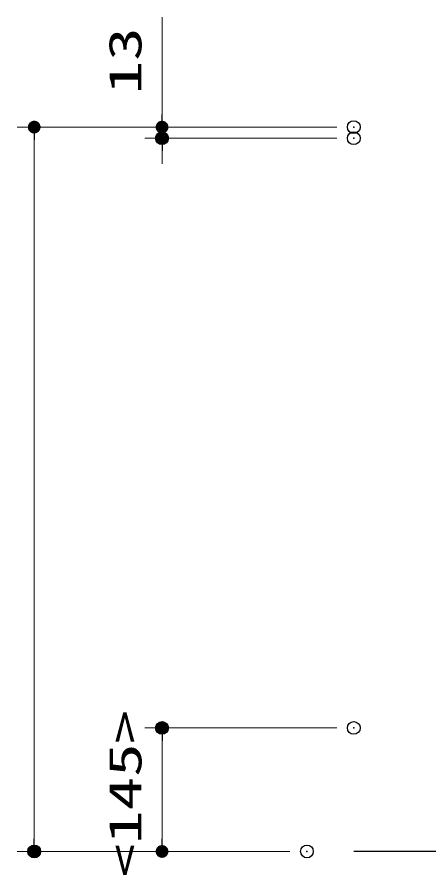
# Model space of a CAD drawing. Units: millimetres, scale not verified. Extents: x -9797 to 9797, y -4555 to 4555.
# Drawn here: x -4542 to -4059, y -1888 to -882 of the extents above; entities that cross this region are included whole.
import ezdxf
from ezdxf.enums import TextEntityAlignment as Align

# ---------------------------------------------------------------- set-up
doc = ezdxf.new("R2010")
doc.units = ezdxf.units.MM
doc.header["$LTSCALE"] = 30
doc.header["$PDMODE"] = 32
doc.header["$PDSIZE"] = 15
for name, color, linetype, lineweight in [('0-0_DEFPOINTS', 7, 'Continuous', 25), ('0-2_0', 7, 'Continuous', 25), ('0-4_KABE', 4, 'Continuous', 25), ('0-5_寸法ﾚｲﾔｰ', 30, 'Continuous', 13)]:
    doc.layers.add(name, color=color, linetype=linetype, lineweight=lineweight)
doc.styles.add('ＭＳ ゴシック', font='')
doc.styles.get('ＭＳ ゴシック').set_extended_font_data('MS Gothic')

# ---------------------------------------------------------------- blocks, each defined once
blk = doc.blocks.new('_DOT')
at = {"layer": '0-2_0', "color": 30}
blk.add_line((-15, 0), (-30, 0), dxfattribs=at)
for points in [[(0, 0), (-15, 0), (-14.88, 1.88)], [(0, 0), (-14.88, -1.88), (-15, 0)], [(0, 0), (-14.88, 1.88), (-14.53, 3.73)], [(0, 0), (-14.53, -3.73), (-14.88, -1.88)], [(0, 0), (-14.53, 3.73), (-13.95, 5.52)], [(0, 0), (-13.95, -5.52), (-14.53, -3.73)], [(0, 0), (-13.95, 5.52), (-13.14, 7.23)], [(0, 0), (-13.14, -7.23), (-13.95, -5.52)], [(0, 0), (-13.14, 7.23), (-12.14, 8.82)], [(0, 0), (-12.14, -8.82), (-13.14, -7.23)], [(0, 0), (-12.14, 8.82), (-10.93, 10.27)], [(0, 0), (-10.93, -10.27), (-12.14, -8.82)], [(0, 0), (-10.93, 10.27), (-9.56, 11.56)], [(0, 0), (-9.56, -11.56), (-10.93, -10.27)], [(0, 0), (-9.56, 11.56), (-8.04, 12.66)], [(0, 0), (-8.04, -12.66), (-9.56, -11.56)], [(0, 0), (-8.04, 12.66), (-6.39, 13.57)], [(0, 0), (-6.39, -13.57), (-8.04, -12.66)], [(0, 0), (-6.39, 13.57), (-4.64, 14.27)], [(0, 0), (-4.64, -14.27), (-6.39, -13.57)], [(0, 0), (-4.64, 14.27), (-2.81, 14.73)], [(0, 0), (-2.81, -14.73), (-4.64, -14.27)], [(0, 0), (-2.81, 14.73), (-0.94, 14.97)], [(0, 0), (-0.94, -14.97), (-2.81, -14.73)], [(0, 0), (-0.94, 14.97), (0.94, 14.97)], [(0, 0), (0.94, -14.97), (-0.94, -14.97)], [(0, 0), (0.94, 14.97), (2.81, 14.73)], [(0, 0), (2.81, 14.73), (4.64, 14.27)], [(0, 0), (4.64, 14.27), (6.39, 13.57)], [(0, 0), (6.39, 13.57), (8.04, 12.66)], [(0, 0), (8.04, 12.66), (9.56, 11.56)], [(0, 0), (9.56, 11.56), (10.93, 10.27)], [(0, 0), (10.93, 10.27), (12.14, 8.82)], [(0, 0), (12.14, 8.82), (13.14, 7.23)], [(0, 0), (13.14, 7.23), (13.95, 5.52)], [(0, 0), (13.95, 5.52), (14.53, 3.73)], [(0, 0), (14.53, 3.73), (14.88, 1.88)], [(0, 0), (14.88, 1.88), (15, 0)], [(0, 0), (2.81, -14.73), (0.94, -14.97)], [(0, 0), (4.64, -14.27), (2.81, -14.73)], [(0, 0), (6.39, -13.57), (4.64, -14.27)], [(0, 0), (8.04, -12.66), (6.39, -13.57)], [(0, 0), (9.56, -11.56), (8.04, -12.66)], [(0, 0), (10.93, -10.27), (9.56, -11.56)], [(0, 0), (12.14, -8.82), (10.93, -10.27)], [(0, 0), (13.14, -7.23), (12.14, -8.82)], [(0, 0), (13.95, -5.52), (13.14, -7.23)], [(0, 0), (14.53, -3.73), (13.95, -5.52)], [(0, 0), (14.88, -1.88), (14.53, -3.73)], [(0, 0), (15, 0), (14.88, -1.88)]]:
    blk.add_solid(points, dxfattribs=at)

msp = doc.modelspace()

# ---------------------------------------------------------------- linework, layer by layer
at = {"layer": '0-0_DEFPOINTS'}
for p in [(-4147.23, -1010.93), (-4372.23, -1023.93), (-4147.23, -1023.93), (-4372.23, -1715.93), (-4147.23, -1715.93), (-4522.23, -1860.93), (-4202.23, -1860.93)]:
    msp.add_point(p, dxfattribs=at)
at = {"layer": '0-4_KABE'}
msp.add_line((-3297.23, -1860.93), (-4147.23, -1860.93), dxfattribs=at)
at = {"layer": '0-5_寸法ﾚｲﾔｰ'}
for p, q in [((-4372.23, -1010.93), (-4372.23, -881.88)), ((-4372.23, -995.93), (-4372.23, -980.93)), ((-4167.23, -1010.93), (-4542.23, -1010.93)), ((-4167.23, -1010.93), (-4392.23, -1010.93)), ((-4372.23, -1010.93), (-4372.23, -1023.93)), ((-4522.23, -1025.93), (-4522.23, -1845.93)), ((-4167.23, -1023.93), (-4392.23, -1023.93)), ((-4372.23, -1038.93), (-4372.23, -1053.93)), ((-4167.23, -1715.93), (-4392.23, -1715.93)), ((-4372.23, -1845.93), (-4372.23, -1730.93)), ((-4222.23, -1860.93), (-4542.23, -1860.93)), ((-4222.23, -1860.93), (-4392.23, -1860.93))]:
    msp.add_line(p, q, dxfattribs=at)

# ---------------------------------------------------------------- block references
at = {"layer": '0-5_寸法ﾚｲﾔｰ', "xscale": 0.5, "yscale": 0.5}
for p, rotation in [((-4372.23, -1010.93), 270), ((-4522.23, -1010.93), 90), ((-4372.23, -1023.93), 90), ((-4372.23, -1715.93), 90), ((-4522.23, -1860.93), 270), ((-4372.23, -1860.93), 270)]:
    msp.add_blockref('_DOT', p, dxfattribs=dict(at, rotation=rotation))

# ---------------------------------------------------------------- texts
at = {"layer": '0-5_寸法ﾚｲﾔｰ', "style": 'ＭＳ ゴシック', "width": 1.5}
for s, p in [('13', (-4384.83, -972.36)), ('<145>', (-4384.83, -1891.28))]:
    msp.add_text(s, height=38.49, rotation=90, dxfattribs=at).set_placement(p, align=Align.BOTTOM_LEFT)

doc.saveas('drawing.dxf')
